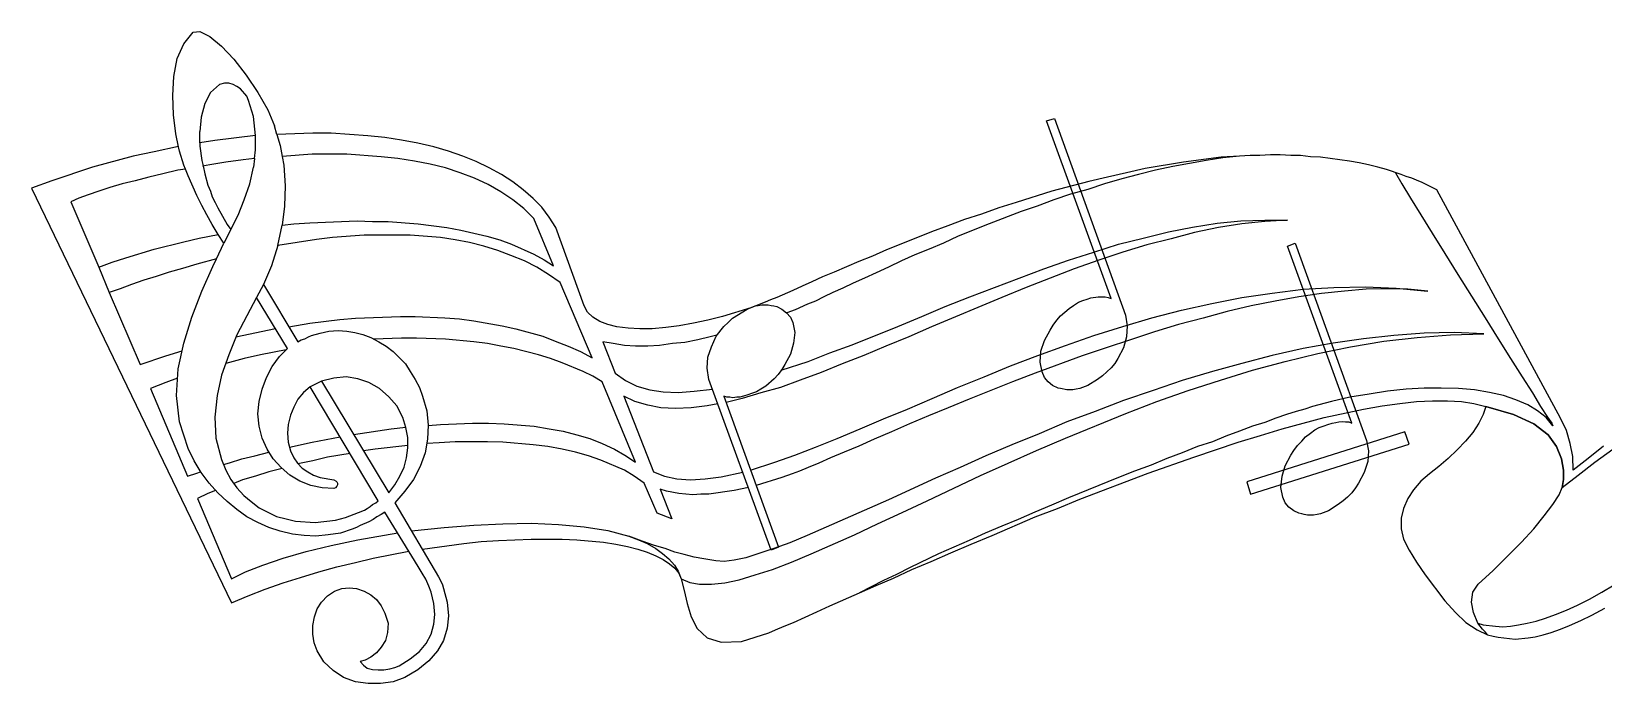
# Model space of a CAD drawing. Extents: x 0 to 30, y 0 to 7.3.
# Drawn here: x 0 to 17.63, y 0 to 7.31 of the extents above; entities that cross this region are included whole.
import ezdxf

# ---------------------------------------------------------------- set-up
doc = ezdxf.new("R2010")
doc.units = 0
doc.layers.add('CK_LEVEL_1', color=7, linetype='CONTINUOUS')

msp = doc.modelspace()

# ---------------------------------------------------------------- linework, layer by layer
at = {"layer": 'CK_LEVEL_1', "color": 2, "linetype": 'CONTINUOUS'}
for p, q in [((1.709077, 7.175359), (1.812867, 7.306827)), ((1.812867, 7.306827), (1.88898, 7.313746)), ((1.88898, 7.313746), (1.99969, 7.258391)), ((1.99969, 7.258391), (2.131157, 7.147682)), ((1.632965, 7.009295), (1.709077, 7.175359)), ((2.131157, 7.147682), (2.269544, 7.002376)), ((1.598368, 6.808634), (1.632965, 7.009295)), ((2.269544, 7.002376), (2.407931, 6.822473)), ((1.584529, 6.594134), (1.598368, 6.808634)), ((2.110399, 6.718683), (2.006609, 6.628731)), ((2.165754, 6.732521), (2.110399, 6.718683)), ((2.214189, 6.732521), (2.165754, 6.732521)), ((2.262625, 6.718683), (2.214189, 6.732521)), ((2.304141, 6.697925), (2.262625, 6.718683)), ((2.407931, 6.822473), (2.539399, 6.628731)), ((1.591448, 6.379635), (1.584529, 6.594134)), ((2.006609, 6.628731), (1.944335, 6.504183)), ((2.345657, 6.670247), (2.304141, 6.697925)), ((2.41485, 6.587215), (2.345657, 6.670247)), ((2.435608, 6.53878), (2.41485, 6.587215)), ((2.490963, 6.358877), (2.435608, 6.53878)), ((2.539399, 6.628731), (2.650108, 6.434989)), ((1.619126, 6.165135), (1.591448, 6.379635)), ((1.902819, 6.351957), (1.88898, 6.192812)), ((1.944335, 6.504183), (1.902819, 6.351957)), ((2.511721, 6.144809), (2.490963, 6.358877)), ((2.650108, 6.434989), (2.726221, 6.255087)), ((1.88898, 6.063075), (1.88898, 6.192812)), ((2.753221, 6.159087), (2.726221, 6.255087)), ((3.15522, 6.172054), (2.753221, 6.159087)), ((3.3628, 6.172054), (3.15522, 6.172054)), ((3.771042, 6.144377), (3.3628, 6.172054)), ((12.10885, 4.31767), (11.382318, 6.310441)), ((11.382319, 6.310441), (11.472272, 6.338119)), ((11.472271, 6.338119), (12.267995, 4.130848)), ((1.649726, 6.022336), (1.376949, 5.964474)), ((1.650003, 6.02104), (1.619126, 6.165135)), ((1.660642, 5.971393), (1.650003, 6.02104)), ((2.055044, 6.089022), (1.88898, 6.063075)), ((1.88898, 6.063075), (1.88898, 6.026748)), ((1.88898, 6.026748), (1.909738, 5.867603)), ((2.511721, 6.145229), (2.055044, 6.089022)), ((2.511721, 5.985232), (2.511721, 6.144809)), ((2.753221, 6.159087), (2.788495, 6.033668)), ((2.788495, 6.033668), (2.811121, 5.912996)), ((3.964783, 6.123619), (3.771042, 6.144377)), ((4.151606, 6.095942), (3.964783, 6.123619)), ((4.331508, 6.061345), (4.151606, 6.095942)), ((4.511411, 6.019829), (4.331508, 6.061345)), ((4.677476, 5.971393), (4.511411, 6.019829)), ((1.141691, 5.916039), (0.685015, 5.791491)), ((1.376949, 5.964474), (1.141691, 5.916039)), ((1.709077, 5.812249), (1.660642, 5.971393)), ((1.909738, 5.867603), (1.924052, 5.804622)), ((1.99969, 5.819168), (1.918102, 5.803478)), ((2.179593, 5.846845), (1.99969, 5.819168)), ((2.373334, 5.874523), (2.179593, 5.846845)), ((2.501384, 5.888751), (2.373334, 5.874523)), ((2.501384, 5.888751), (2.490963, 5.791491)), ((2.501384, 5.888751), (2.511721, 5.985232)), ((3.148301, 5.936797), (2.811121, 5.912996)), ((2.811121, 5.912996), (2.830011, 5.812249)), ((3.535784, 5.936797), (3.148301, 5.936797)), ((3.923267, 5.909119), (3.535784, 5.936797)), ((4.110089, 5.888361), (3.923267, 5.909119)), ((4.296912, 5.860684), (4.110089, 5.888361)), ((4.469895, 5.826087), (4.296912, 5.860684)), ((4.642879, 5.784571), (4.469895, 5.826087)), ((4.836621, 5.916039), (4.677476, 5.971393)), ((4.988846, 5.853765), (4.836621, 5.916039)), ((5.134152, 5.784571), (4.988846, 5.853765)), ((12.918413, 5.846845), (12.489414, 5.777652)), ((13.174429, 5.867603), (12.800785, 5.79841)), ((13.340493, 5.9022), (12.918413, 5.846845)), ((13.361251, 5.895281), (13.174429, 5.867603)), ((13.548074, 5.916039), (13.340493, 5.9022)), ((13.548074, 5.916039), (13.361251, 5.895281)), ((13.665703, 5.922958), (13.548074, 5.916039)), ((13.776412, 5.922958), (13.665703, 5.922958)), ((13.894041, 5.929877), (13.776412, 5.922958)), ((14.00475, 5.929877), (13.894041, 5.929877)), ((14.122379, 5.922958), (14.00475, 5.929877)), ((14.233089, 5.922958), (14.122379, 5.922958)), ((14.343798, 5.909119), (14.233088, 5.922958)), ((14.454508, 5.9022), (14.343798, 5.909119)), ((14.565217, 5.888361), (14.454508, 5.9022)), ((14.779717, 5.860684), (14.565217, 5.888361)), ((14.890426, 5.839926), (14.779716, 5.860684)), ((14.994216, 5.819168), (14.890426, 5.839926)), ((15.098007, 5.791491), (14.994216, 5.819168)), ((0.685015, 5.791491), (0.228338, 5.639265)), ((1.314675, 5.680781), (1.162449, 5.639265)), ((1.47382, 5.715378), (1.314675, 5.680781)), ((1.639884, 5.756894), (1.47382, 5.715378)), ((1.72639, 5.770203), (1.639884, 5.756894)), ((1.72639, 5.770203), (1.709077, 5.812249)), ((1.757513, 5.69462), (1.72639, 5.770203)), ((1.854384, 5.473201), (1.757513, 5.69462)), ((1.924052, 5.804622), (1.944335, 5.715378)), ((1.944335, 5.715378), (1.978932, 5.59083)), ((2.449447, 5.604668), (2.490963, 5.791491)), ((2.830011, 5.812249), (2.84385, 5.58391)), ((4.808943, 5.729216), (4.642879, 5.784571)), ((4.968088, 5.666942), (4.808943, 5.729216)), ((5.120314, 5.597749), (4.968088, 5.666942)), ((5.272539, 5.708458), (5.134152, 5.784571)), ((5.397087, 5.625426), (5.272539, 5.708458)), ((12.067334, 5.680781), (11.859755, 5.632346)), ((12.226479, 5.660023), (12.032738, 5.604668)), ((12.281834, 5.729216), (12.067333, 5.680781)), ((12.413301, 5.708458), (12.22648, 5.660023)), ((12.489414, 5.777652), (12.281835, 5.729216)), ((12.607043, 5.756894), (12.413301, 5.708458)), ((12.800785, 5.79841), (12.607043, 5.756894)), ((15.194877, 5.763813), (15.098006, 5.791491)), ((15.360942, 5.708458), (15.194877, 5.763813)), ((15.298668, 5.729216), (15.367861, 5.604668)), ((15.416296, 5.6877), (15.360942, 5.708458)), ((15.478571, 5.666942), (15.416296, 5.6877)), ((15.533925, 5.646184), (15.478571, 5.666942)), ((15.596199, 5.618507), (15.533925, 5.646184)), ((0.228338, 5.639265), (0, 5.556233)), ((0, 5.556233), (2.241867, 0.906434)), ((0.636579, 5.48012), (0.532789, 5.445523)), ((0.754208, 5.521636), (0.636579, 5.48012)), ((0.878756, 5.563152), (0.754208, 5.521636)), ((1.017143, 5.604668), (0.878756, 5.563152)), ((1.162449, 5.639265), (1.017143, 5.604668)), ((1.909738, 5.362491), (1.854384, 5.473201)), ((1.978932, 5.59083), (2.006609, 5.521636)), ((2.006609, 5.521636), (2.027367, 5.459362)), ((2.387173, 5.424765), (2.449447, 5.604668)), ((2.84385, 5.58391), (2.83693, 5.355572)), ((5.26562, 5.514717), (5.120314, 5.597749)), ((5.397087, 5.424765), (5.26562, 5.514717)), ((5.514716, 5.535475), (5.397087, 5.625426)), ((5.625426, 5.438604), (5.514716, 5.535475)), ((11.444593, 5.521636), (11.043271, 5.397088)), ((11.859754, 5.632346), (11.444592, 5.521636)), ((11.652174, 5.487039), (11.465351, 5.424765)), ((11.845915, 5.542394), (11.652174, 5.487039)), ((12.032738, 5.604668), (11.845915, 5.542394)), ((15.367861, 5.604668), (15.464732, 5.445523)), ((15.762264, 5.535475), (15.596199, 5.618507)), ((17.146132, 2.975318), (15.762263, 5.535475)), ((0.532789, 5.445523), (0.442838, 5.404007)), ((0.442838, 5.404007), (0.754208, 4.670557)), ((1.965093, 5.258701), (1.909738, 5.362491)), ((2.027367, 5.459362), (2.061964, 5.397088)), ((2.061964, 5.397088), (2.089641, 5.334814)), ((2.089641, 5.334814), (2.193431, 5.147992)), ((2.31798, 5.251782), (2.387173, 5.424765)), ((2.83693, 5.355572), (2.810755, 5.139621)), ((5.521635, 5.327895), (5.397087, 5.424765)), ((5.632345, 5.217185), (5.521635, 5.327895)), ((5.722296, 5.341733), (5.625426, 5.438604)), ((5.805329, 5.231024), (5.722296, 5.341733)), ((10.84953, 5.334814), (10.655788, 5.26562)), ((11.098626, 5.293298), (10.73882, 5.154911)), ((11.043271, 5.397088), (10.84953, 5.334814)), ((11.278529, 5.355572), (11.098626, 5.293298)), ((11.465351, 5.424765), (11.278529, 5.355572)), ((15.464732, 5.445523), (15.582361, 5.258701)), ((2.027367, 5.147992), (1.965093, 5.258701)), ((2.094186, 5.036626), (2.027367, 5.147992)), ((2.193431, 5.147992), (2.234947, 5.092637)), ((2.234947, 5.092637), (2.31798, 5.251782)), ((2.762912, 4.912515), (2.810755, 5.139621)), ((2.810755, 5.139621), (2.94072, 5.154911)), ((2.94072, 5.154911), (3.120623, 5.16875)), ((3.120623, 5.16875), (3.653413, 5.189508)), ((3.653413, 5.189508), (3.826396, 5.182588)), ((3.826396, 5.182588), (3.99938, 5.182588)), ((3.99938, 5.182588), (4.338428, 5.154911)), ((4.338428, 5.154911), (4.656718, 5.113395)), ((4.656718, 5.113395), (4.815862, 5.085718)), ((5.853764, 4.684396), (5.632345, 5.217185)), ((5.881441, 5.113395), (5.805329, 5.231024)), ((6.199731, 4.234638), (5.881441, 5.113395)), ((10.275224, 5.134153), (10.095321, 5.06496)), ((10.462047, 5.203346), (10.275224, 5.134153)), ((10.73882, 5.154911), (10.392853, 5.016524)), ((10.655788, 5.26562), (10.462048, 5.203346)), ((12.752349, 5.06496), (13.022203, 5.120314)), ((13.022204, 5.120314), (13.298978, 5.16183)), ((13.312816, 5.113395), (13.042962, 5.05804)), ((13.298977, 5.16183), (13.561912, 5.189508)), ((13.575751, 5.154911), (13.312817, 5.113395)), ((13.561912, 5.189508), (13.831766, 5.196427)), ((13.831767, 5.182588), (13.575751, 5.154911)), ((13.831767, 5.196427), (14.087783, 5.196427)), ((14.087783, 5.196427), (13.831767, 5.182588)), ((15.582361, 5.258701), (15.706909, 5.051121)), ((1.376949, 4.871218), (1.709077, 4.95425)), ((1.709077, 4.95425), (1.882061, 4.995766)), ((1.882061, 4.995766), (2.093347, 5.038024)), ((2.07461, 4.762605), (2.158835, 4.940411)), ((2.158835, 4.940411), (2.094643, 5.036699)), ((2.234947, 5.092637), (2.158835, 4.940411)), ((3.196736, 4.981927), (2.762912, 4.912515)), ((3.376639, 5.002685), (3.196736, 4.981927)), ((3.729526, 5.030363), (3.376639, 5.002685)), ((4.248476, 5.030363), (3.729526, 5.030363)), ((4.587524, 5.002685), (4.248476, 5.030363)), ((4.753588, 4.975008), (4.587524, 5.002685)), ((4.912733, 4.947331), (4.753588, 4.975008)), ((4.815862, 5.085718), (5.106475, 5.016524)), ((5.071878, 4.905815), (4.912733, 4.947331)), ((5.106475, 5.016524), (5.251781, 4.975008)), ((5.251781, 4.975008), (5.383249, 4.926573)), ((10.095321, 5.06496), (9.749353, 4.926573)), ((10.226789, 4.940411), (10.067644, 4.871218)), ((10.392853, 5.016524), (10.226789, 4.940411)), ((12.191882, 4.926573), (12.468657, 4.995766)), ((12.468656, 4.995766), (12.752349, 5.06496)), ((12.780027, 4.988847), (12.510173, 4.919653)), ((13.042962, 5.05804), (12.780027, 4.988847)), ((14.087783, 4.905815), (14.170815, 4.940411)), ((14.170815, 4.940411), (14.973458, 2.726221)), ((15.706909, 5.051121), (15.852215, 4.822782)), ((0.906434, 4.725912), (1.058659, 4.774347)), ((1.058659, 4.774347), (1.376949, 4.871218)), ((2.07461, 4.762604), (1.854384, 4.705154)), ((2.034286, 4.677476), (2.07461, 4.762605)), ((2.762912, 4.912515), (2.691624, 4.684396)), ((5.231023, 4.857379), (5.071878, 4.905815)), ((5.376329, 4.802024), (5.231023, 4.857379)), ((5.528555, 4.73975), (5.376329, 4.802024)), ((5.383249, 4.926573), (5.632345, 4.815863)), ((5.632345, 4.815863), (5.749974, 4.753589)), ((9.431064, 4.795105), (9.278839, 4.732831)), ((9.590209, 4.864299), (9.431064, 4.795105)), ((9.749354, 4.926573), (9.590209, 4.864299)), ((9.908499, 4.808944), (9.756274, 4.73975)), ((10.067644, 4.871218), (9.908499, 4.808944)), ((11.631416, 4.74667), (11.91511, 4.836621)), ((11.915109, 4.836621), (12.191882, 4.926573)), ((12.240318, 4.836621), (11.970464, 4.74667)), ((12.510172, 4.919653), (12.240318, 4.836621)), ((14.807394, 2.919963), (14.087783, 4.905815)), ((15.852215, 4.822782), (15.99752, 4.587525)), ((0.754208, 4.670557), (0.906434, 4.725912)), ((0.754208, 4.670557), (0.871837, 4.386864)), ((1.543013, 4.615202), (1.397707, 4.566767)), ((1.695239, 4.656718), (1.543013, 4.615202)), ((1.854384, 4.705154), (1.695239, 4.656718)), ((1.909738, 4.400703), (2.034286, 4.677476)), ((2.691624, 4.684396), (2.601673, 4.476815)), ((5.666942, 4.670557), (5.528555, 4.73975)), ((5.798409, 4.587525), (5.666942, 4.670557)), ((5.749974, 4.753589), (5.853764, 4.684396)), ((5.929877, 4.497573), (5.798409, 4.587525)), ((9.002065, 4.615202), (8.870598, 4.559847)), ((9.278839, 4.732831), (9.002065, 4.615202)), ((9.472581, 4.608283), (9.341113, 4.546009)), ((9.610967, 4.670557), (9.472581, 4.608283)), ((9.756274, 4.73975), (9.610968, 4.670557)), ((10.524321, 4.338428), (11.354642, 4.649799)), ((11.69369, 4.649799), (11.153981, 4.442219)), ((11.354642, 4.649799), (11.631416, 4.74667)), ((11.970463, 4.74667), (11.693689, 4.649799)), ((15.997521, 4.587525), (16.301971, 4.103171)), ((0.996385, 4.42838), (0.871837, 4.386864)), ((1.120933, 4.476815), (0.996385, 4.42838)), ((1.25932, 4.525251), (1.120933, 4.476815)), ((1.397707, 4.566767), (1.25932, 4.525251)), ((2.601673, 4.476815), (2.52556, 4.331509)), ((2.601673, 4.476815), (2.989156, 3.833316)), ((6.289683, 3.653413), (5.929877, 4.497573)), ((8.538469, 4.407622), (8.358566, 4.331509)), ((8.642259, 4.456057), (8.538468, 4.407622)), ((8.752969, 4.504493), (8.642259, 4.456057)), ((8.870598, 4.559847), (8.752969, 4.504493)), ((9.098936, 4.435299), (8.988226, 4.386864)), ((9.216565, 4.490654), (9.098936, 4.435299)), ((9.341113, 4.546009), (9.216565, 4.490654)), ((11.153981, 4.442219), (10.884128, 4.331509)), ((13.914799, 4.379945), (14.260766, 4.421461)), ((14.260766, 4.421461), (14.606733, 4.442219)), ((14.606733, 4.442219), (14.95962, 4.449138)), ((14.966539, 4.421461), (14.724362, 4.400703)), ((14.95962, 4.449138), (15.305588, 4.435299)), ((15.208716, 4.42838), (14.966539, 4.421461)), ((15.437054, 4.421461), (15.208715, 4.42838)), ((15.305587, 4.435299), (15.658473, 4.400703)), ((15.658473, 4.400703), (15.437054, 4.421461)), ((0.871837, 4.386864), (1.217804, 3.577301)), ((1.799029, 4.11009), (1.909738, 4.400703)), ((2.52556, 4.331509), (2.41485, 4.123929)), ((2.871527, 3.757204), (2.52556, 4.331509)), ((6.234328, 4.165445), (6.199731, 4.234638)), ((8.026438, 4.200042), (8.116388, 4.234638)), ((8.227099, 4.276154), (8.067954, 4.21388)), ((8.116389, 4.234638), (8.150987, 4.241558)), ((8.150986, 4.241558), (8.192502, 4.248477)), ((8.192502, 4.248477), (8.261695, 4.248477)), ((8.289373, 4.303832), (8.227099, 4.276154)), ((8.261695, 4.248477), (8.296292, 4.241558)), ((8.358566, 4.331509), (8.289373, 4.303832)), ((8.296292, 4.241558), (8.32397, 4.234638)), ((8.32397, 4.234638), (8.358566, 4.227719)), ((8.704533, 4.255396), (8.566147, 4.193122)), ((8.794485, 4.289993), (8.704533, 4.255396)), ((8.884436, 4.338428), (8.794485, 4.289993)), ((8.988226, 4.386864), (8.884436, 4.338428)), ((10.884127, 4.331509), (10.095321, 3.999381)), ((10.247547, 4.227719), (10.524322, 4.338428)), ((11.638335, 4.206961), (11.68677, 4.241558)), ((11.68677, 4.241558), (11.742126, 4.276154)), ((11.742125, 4.276154), (11.790561, 4.296912)), ((11.790561, 4.296912), (11.838996, 4.310751)), ((11.838996, 4.310751), (11.880512, 4.32459)), ((11.880512, 4.32459), (11.963544, 4.338428)), ((11.963544, 4.338428), (12.039657, 4.338428)), ((12.039657, 4.338428), (12.074254, 4.331509)), ((12.074254, 4.331509), (12.10885, 4.31767)), ((12.897655, 4.186203), (13.236703, 4.262316)), ((13.236703, 4.262316), (13.575751, 4.331509)), ((13.679541, 4.234638), (13.409687, 4.172364)), ((13.575751, 4.331509), (13.9148, 4.379945)), ((13.949396, 4.289993), (13.679542, 4.234638)), ((14.212331, 4.338428), (13.949396, 4.289993)), ((14.468346, 4.373025), (14.212331, 4.338428)), ((14.724362, 4.400703), (14.468347, 4.373025)), ((1.709077, 3.819478), (1.799029, 4.11009)), ((2.41485, 4.123929), (2.304141, 3.909429)), ((3.120623, 4.040897), (3.459671, 4.082413)), ((3.459671, 4.082413), (3.632655, 4.096251)), ((3.632655, 4.096251), (4.137767, 4.117009)), ((4.137767, 4.117009), (4.303831, 4.117009)), ((4.303831, 4.117009), (4.63596, 4.103171)), ((4.63596, 4.103171), (4.802024, 4.089332)), ((4.802024, 4.089332), (4.961169, 4.068574)), ((4.961169, 4.068574), (5.279458, 4.013219)), ((6.296602, 4.11009), (6.234328, 4.165445)), ((6.372715, 4.061655), (6.296602, 4.11009)), ((6.462666, 4.027058), (6.372715, 4.061655)), ((7.5836, 4.075493), (7.424455, 4.040897)), ((7.749664, 4.117009), (7.5836, 4.075493)), ((8.067954, 4.21388), (7.749664, 4.117009)), ((7.811938, 4.047816), (7.860374, 4.096251)), ((7.860374, 4.096251), (8.026438, 4.200042)), ((8.358566, 4.227719), (8.413921, 4.200042)), ((8.413921, 4.200042), (8.469276, 4.158526)), ((8.469276, 4.158526), (8.510793, 4.11009)), ((8.566147, 4.193122), (8.471253, 4.156219)), ((8.510792, 4.11009), (8.538468, 4.047816)), ((9.714758, 4.0063), (9.984612, 4.117009)), ((9.984612, 4.117009), (10.247547, 4.227719)), ((11.458432, 4.020139), (11.499949, 4.075493)), ((11.499948, 4.075493), (11.541464, 4.123929)), ((11.541464, 4.123929), (11.638335, 4.206961)), ((12.240318, 4.0063), (12.565527, 4.103171)), ((12.267995, 4.130848), (12.288753, 4.013219)), ((12.565527, 4.103171), (12.897655, 4.186203)), ((13.139832, 4.096251), (12.863058, 4.027058)), ((13.409687, 4.172364), (13.139832, 4.096251)), ((16.301971, 4.103171), (16.447279, 3.867913)), ((2.304141, 3.909429), (2.214189, 3.68801)), ((2.293804, 3.8894), (2.73635, 3.981598)), ((2.887552, 4.002052), (3.120623, 4.040897)), ((3.065269, 3.867913), (3.106785, 3.888671)), ((3.106785, 3.888671), (3.141381, 3.90251)), ((3.141381, 3.90251), (3.238252, 3.930187)), ((3.238252, 3.930187), (3.335123, 3.950945)), ((3.335123, 3.950945), (3.438913, 3.957865)), ((3.438913, 3.957865), (3.535784, 3.950945)), ((3.535784, 3.950945), (3.625735, 3.937107)), ((3.625735, 3.937107), (3.715687, 3.916349)), ((3.715687, 3.916349), (3.805638, 3.881752)), ((3.805638, 3.881752), (3.89559, 3.833316)), ((5.279458, 4.013219), (5.431684, 3.978623)), ((5.431684, 3.978623), (5.736135, 3.89559)), ((5.736135, 3.89559), (5.874522, 3.840236)), ((6.566456, 3.999381), (6.462666, 4.027058)), ((6.691005, 3.985542), (6.566456, 3.999381)), ((6.822472, 3.978623), (6.691005, 3.985542)), ((6.960859, 3.978623), (6.822472, 3.978623)), ((7.113084, 3.992461), (6.960859, 3.978623)), ((7.26531, 4.013219), (7.113084, 3.992461)), ((7.424455, 4.040897), (7.26531, 4.013219)), ((7.611277, 3.888671), (7.47289, 3.854074)), ((7.685535, 3.906352), (7.611277, 3.888671)), ((7.625116, 3.777962), (7.680471, 3.89559)), ((7.680471, 3.89559), (7.763503, 4.0063)), ((7.763503, 4.0063), (7.811938, 4.047816)), ((8.538469, 4.047816), (8.559227, 3.937107)), ((8.559227, 3.937107), (8.545389, 3.819478)), ((9.202726, 3.79872), (9.714758, 4.0063)), ((9.839306, 3.888671), (9.58329, 3.784881)), ((10.095321, 3.999381), (9.839306, 3.888671)), ((11.361561, 3.847155), (11.423835, 3.964784)), ((11.423835, 3.964784), (11.458432, 4.020139)), ((11.596819, 3.7918), (11.915109, 3.90251)), ((12.593204, 3.944026), (11.783641, 3.674171)), ((11.915109, 3.90251), (12.240317, 4.0063)), ((12.281834, 3.888671), (12.247236, 3.764123)), ((12.288753, 4.013219), (12.281834, 3.888671)), ((12.863059, 4.027058), (12.593204, 3.944026)), ((15.27791, 3.90251), (14.938862, 3.867913)), ((15.1672, 3.840236), (15.540845, 3.881752)), ((15.616957, 3.930187), (15.277909, 3.90251)), ((15.540845, 3.881752), (15.914489, 3.909429)), ((15.956005, 3.937107), (15.616957, 3.930187)), ((15.914489, 3.909429), (16.288134, 3.923268)), ((16.288134, 3.923268), (15.956005, 3.937107)), ((1.508416, 3.674171), (1.690344, 3.732058)), ((1.646803, 3.528865), (1.709077, 3.819478)), ((2.858347, 3.744024), (2.567076, 3.68801)), ((2.781576, 3.667252), (2.871527, 3.757204)), ((2.989156, 3.833316), (3.023753, 3.854074)), ((3.023753, 3.854074), (3.065269, 3.867913)), ((4.151606, 3.874832), (3.841523, 3.862429)), ((3.89559, 3.833316), (3.978622, 3.784881)), ((3.978622, 3.784881), (4.054735, 3.722607)), ((4.054735, 3.722607), (4.193122, 3.58422)), ((4.31767, 3.874832), (4.151606, 3.874832)), ((4.642879, 3.860994), (4.31767, 3.874832)), ((4.961169, 3.833316), (4.642879, 3.860994)), ((5.113394, 3.812558), (4.961169, 3.833316)), ((5.26562, 3.784881), (5.113394, 3.812558)), ((5.410926, 3.757204), (5.26562, 3.784881)), ((5.6877, 3.68801), (5.410926, 3.757204)), ((5.874522, 3.840236), (6.019828, 3.784881)), ((6.019828, 3.784881), (6.158215, 3.722607)), ((6.158215, 3.722607), (6.289683, 3.653413)), ((6.52494, 3.812558), (6.407311, 3.833316)), ((6.407311, 3.833316), (6.545698, 3.48043)), ((6.649488, 3.7918), (6.52494, 3.812558)), ((6.774037, 3.784881), (6.649488, 3.7918)), ((6.912424, 3.784881), (6.774037, 3.784881)), ((7.043891, 3.7918), (6.912424, 3.784881)), ((7.189197, 3.812558), (7.043891, 3.7918)), ((7.327584, 3.826397), (7.189197, 3.812558)), ((7.47289, 3.854074), (7.327584, 3.826397)), ((7.5836, 3.660333), (7.625116, 3.777962)), ((8.545389, 3.819478), (8.510792, 3.69493)), ((8.711453, 3.611897), (8.95363, 3.708768)), ((8.95363, 3.708768), (9.202726, 3.79872)), ((9.58329, 3.784881), (9.334194, 3.681091)), ((11.285448, 3.681091), (11.596819, 3.7918)), ((11.313126, 3.604978), (11.320045, 3.729526)), ((11.320045, 3.729526), (11.361562, 3.847155)), ((12.247237, 3.764123), (12.184963, 3.646494)), ((14.260766, 3.757204), (13.914799, 3.681091)), ((14.599814, 3.819478), (14.260766, 3.757204)), ((14.42683, 3.701849), (14.793556, 3.777962)), ((14.938862, 3.867913), (14.599813, 3.819478)), ((14.793556, 3.777962), (15.1672, 3.840236)), ((16.447279, 3.867913), (16.585665, 3.646494)), ((1.217804, 3.577301), (1.508416, 3.674171)), ((1.626045, 3.231334), (1.646803, 3.528865)), ((2.214189, 3.68801), (2.131157, 3.459672)), ((2.387173, 3.646494), (2.178681, 3.590362)), ((2.567076, 3.68801), (2.387173, 3.646494)), ((2.636269, 3.431994), (2.698543, 3.556543)), ((2.698543, 3.556543), (2.781576, 3.667252)), ((4.193122, 3.58422), (4.248476, 3.501188)), ((5.819167, 3.646494), (5.6877, 3.68801)), ((5.950635, 3.598059), (5.819167, 3.646494)), ((6.185892, 3.501188), (5.950635, 3.598059)), ((7.57668, 3.535785), (7.5836, 3.660333)), ((7.597438, 3.411236), (7.57668, 3.535785)), ((8.407675, 3.513617), (8.711453, 3.611897)), ((8.448518, 3.577301), (8.41392, 3.521946)), ((8.510792, 3.69493), (8.448518, 3.577301)), ((9.092017, 3.58422), (8.856759, 3.487349)), ((9.334194, 3.681091), (9.092017, 3.58422)), ((10.683466, 3.438914), (10.980997, 3.563462)), ((10.980997, 3.563462), (11.285448, 3.681091)), ((11.783641, 3.674171), (11.257771, 3.48043)), ((11.333884, 3.494269), (11.313127, 3.604978)), ((12.10885, 3.542704), (12.060414, 3.494269)), ((12.150366, 3.591139), (12.10885, 3.542704)), ((12.184963, 3.646494), (12.150366, 3.591139)), ((13.575751, 3.591139), (13.243624, 3.501188)), ((13.914799, 3.681091), (13.57575, 3.591139)), ((13.69338, 3.515027), (14.060105, 3.611897)), ((14.060105, 3.611897), (14.42683, 3.701849)), ((16.585665, 3.646494), (16.717133, 3.438914)), ((1.508416, 3.37664), (1.335433, 3.307446)), ((1.639474, 3.423821), (1.508416, 3.37664)), ((2.131157, 3.459672), (2.082722, 3.231334)), ((2.587834, 3.300527), (2.636269, 3.431994)), ((3.252091, 3.390478), (3.127543, 3.328204)), ((3.390478, 3.425075), (3.252091, 3.390478)), ((3.252091, 3.390478), (4.006299, 2.138077)), ((3.528865, 3.438914), (3.390478, 3.425075)), ((3.660332, 3.418156), (3.528865, 3.438914)), ((3.78488, 3.37664), (3.660332, 3.418156)), ((3.902509, 3.307446), (3.78488, 3.37664)), ((4.248476, 3.501188), (4.303831, 3.411236)), ((4.303831, 3.411236), (4.352266, 3.321285)), ((6.296602, 3.445833), (6.185892, 3.501188)), ((6.400392, 3.383559), (6.296602, 3.445833)), ((6.774037, 2.484044), (6.400392, 3.383559)), ((6.545698, 3.48043), (6.663327, 3.397398)), ((6.663327, 3.397398), (6.787875, 3.335124)), ((8.296292, 1.494578), (7.597438, 3.411236)), ((8.330889, 3.418156), (8.234017, 3.335124)), ((8.372405, 3.466591), (8.330889, 3.418156)), ((8.413921, 3.521946), (8.372405, 3.466591)), ((8.621501, 3.404317), (8.400082, 3.321285)), ((8.856759, 3.487349), (8.621501, 3.404317)), ((10.385934, 3.321285), (10.683466, 3.438914)), ((11.001755, 3.383559), (10.517401, 3.189817)), ((11.257771, 3.48043), (11.001755, 3.383559)), ((11.361561, 3.431994), (11.333884, 3.494269)), ((11.403077, 3.383559), (11.361561, 3.431994)), ((11.451513, 3.342043), (11.403077, 3.383559)), ((11.956625, 3.411236), (11.845915, 3.342043)), ((12.01198, 3.452753), (11.956625, 3.411236)), ((12.060415, 3.494269), (12.01198, 3.452753)), ((12.904575, 3.397398), (12.579367, 3.286688)), ((13.243623, 3.501188), (12.904574, 3.397398)), ((12.973768, 3.286688), (13.333574, 3.404317)), ((13.333574, 3.404317), (13.69338, 3.515027)), ((16.717133, 3.438914), (16.834761, 3.259011)), ((1.335433, 3.307446), (1.750593, 2.3249)), ((1.660642, 2.933802), (1.626045, 3.231334)), ((2.082722, 3.231334), (2.055044, 2.989157)), ((2.553237, 3.16214), (2.587834, 3.300527)), ((2.989156, 3.189817), (2.94072, 3.099866)), ((3.05143, 3.26593), (2.989156, 3.189817)), ((3.127543, 3.328204), (3.05143, 3.26593)), ((3.88867, 2.048126), (3.127543, 3.328204)), ((4.006299, 3.217495), (3.902509, 3.307446)), ((4.096251, 3.113705), (4.006299, 3.217495)), ((4.352266, 3.321285), (4.386863, 3.224414)), ((4.386863, 3.224414), (4.435299, 3.05835)), ((6.767117, 3.16214), (6.642569, 3.224414)), ((6.642569, 3.224414), (6.974698, 2.373335)), ((6.787875, 3.335124), (6.933182, 3.293608)), ((6.933182, 3.293608), (7.085407, 3.27285)), ((7.085407, 3.27285), (7.251471, 3.26593)), ((7.251471, 3.26593), (7.431374, 3.279769)), ((7.431374, 3.279769), (7.637042, 3.302621)), ((7.798099, 3.210575), (7.763503, 3.224414)), ((7.763503, 3.224414), (8.379324, 1.529175)), ((7.971083, 3.196737), (7.789481, 3.152902)), ((7.832696, 3.210575), (7.798099, 3.210575)), ((7.867293, 3.203656), (7.832696, 3.210575)), ((7.908809, 3.210575), (7.867293, 3.203656)), ((7.943406, 3.210575), (7.908809, 3.210575)), ((7.984922, 3.224414), (7.943406, 3.210575)), ((8.178663, 3.259011), (7.971083, 3.196737)), ((8.033357, 3.238253), (7.984921, 3.224414)), ((8.074873, 3.252092), (8.033357, 3.238253)), ((8.130228, 3.27285), (8.074873, 3.252092)), ((8.178663, 3.300527), (8.130228, 3.27285)), ((8.400082, 3.321285), (8.178662, 3.259011)), ((8.234018, 3.335124), (8.178663, 3.300527)), ((9.825467, 3.079108), (10.102242, 3.196737)), ((10.102241, 3.196737), (10.385934, 3.321285)), ((10.517401, 3.189817), (10.282144, 3.092947)), ((11.513787, 3.314366), (11.451513, 3.342043)), ((11.541464, 3.307446), (11.513787, 3.314366)), ((11.610658, 3.293608), (11.541464, 3.307446)), ((11.679851, 3.293608), (11.610658, 3.293608)), ((11.714448, 3.300527), (11.679851, 3.293608)), ((11.755964, 3.307446), (11.714448, 3.300527)), ((11.845915, 3.342043), (11.755964, 3.307446)), ((12.247237, 3.175979), (11.928947, 3.051431)), ((12.579366, 3.286688), (12.247236, 3.175979)), ((12.620882, 3.16214), (12.973768, 3.286688)), ((14.786636, 3.210575), (14.579057, 3.16214)), ((15.001136, 3.245172), (14.786635, 3.210575)), ((15.208716, 3.279769), (15.001137, 3.245172)), ((15.416296, 3.300527), (15.208716, 3.279769)), ((15.616957, 3.314366), (15.416296, 3.300527)), ((15.810699, 3.314366), (15.616958, 3.314366)), ((16.00444, 3.307446), (15.810699, 3.314366)), ((16.184343, 3.293608), (16.00444, 3.307446)), ((16.350409, 3.26593), (16.184345, 3.293608)), ((16.509554, 3.231334), (16.350409, 3.26593)), ((16.64794, 3.182898), (16.509552, 3.231334)), ((16.779408, 3.127543), (16.64794, 3.182898)), ((16.834763, 3.259011), (16.924713, 3.106785)), ((2.539399, 3.023753), (2.553237, 3.16214)), ((2.553237, 2.885366), (2.539399, 3.023753)), ((2.906124, 3.009915), (2.878446, 2.906124)), ((2.94072, 3.099866), (2.906124, 3.009915)), ((4.165444, 2.982237), (4.096251, 3.113705)), ((4.435299, 3.05835), (4.449137, 2.899205)), ((6.912424, 3.120624), (6.767117, 3.16214)), ((7.05773, 3.092947), (6.912424, 3.120624)), ((7.223794, 3.086027), (7.05773, 3.092947)), ((7.396778, 3.092947), (7.223794, 3.086027)), ((7.57668, 3.113705), (7.396778, 3.092947)), ((7.698024, 3.135373), (7.57668, 3.113705)), ((9.555613, 2.968398), (9.825466, 3.079108)), ((10.060725, 3.002995), (9.846225, 2.913044)), ((10.282144, 3.092947), (10.060724, 3.002995)), ((11.596819, 2.753899), (12.274915, 3.030673)), ((11.928947, 3.051431), (11.610659, 2.933802)), ((12.274915, 3.030673), (12.620882, 3.16214)), ((14.073944, 3.016834), (13.956315, 2.975318)), ((14.184653, 3.051431), (14.073944, 3.016834)), ((14.281524, 3.079108), (14.184652, 3.051431)), ((14.364556, 3.106785), (14.281525, 3.079108)), ((14.579056, 3.16214), (14.364555, 3.106785)), ((14.496024, 2.982237), (14.938862, 3.079108)), ((14.938862, 3.079108), (15.146441, 3.113705)), ((15.146442, 3.113705), (15.347103, 3.141382)), ((15.347103, 3.141382), (15.533925, 3.16214)), ((15.533925, 3.16214), (15.713828, 3.169059)), ((15.713828, 3.169059), (15.879892, 3.169059)), ((15.879892, 3.169059), (16.039038, 3.16214)), ((16.039038, 3.16214), (16.177425, 3.141382)), ((16.177423, 3.141382), (16.308891, 3.106785)), ((16.281214, 3.016834), (16.232779, 2.919963)), ((16.281214, 3.016834), (16.232779, 2.919963)), ((16.308891, 3.106785), (16.281214, 3.016834)), ((16.308891, 3.106785), (16.281214, 3.016834)), ((16.620262, 3.016834), (16.308891, 3.106785)), ((16.308891, 3.106785), (16.620262, 3.016834)), ((16.8486, 2.913044), (16.620262, 3.016834)), ((16.620262, 3.016834), (16.8486, 2.913044)), ((16.890118, 3.05835), (16.779408, 3.127543)), ((16.986986, 2.982237), (16.890116, 3.05835)), ((16.924713, 3.106785), (17.000826, 2.989157)), ((1.757513, 2.63627), (1.660642, 2.933802)), ((2.055044, 2.989157), (2.068883, 2.753899)), ((2.587834, 2.753899), (2.553237, 2.885366)), ((2.878446, 2.906124), (2.871527, 2.809254)), ((3.612034, 2.792775), (4.033977, 2.857689)), ((4.033977, 2.857689), (4.198648, 2.875986)), ((4.200041, 2.871528), (4.165444, 2.982237)), ((4.220799, 2.760818), (4.200041, 2.871528)), ((4.449137, 2.899205), (4.442218, 2.74006)), ((4.449441, 2.895703), (4.587524, 2.906124)), ((4.587524, 2.906124), (4.94733, 2.919963)), ((4.94733, 2.919963), (5.127233, 2.919963)), ((5.127233, 2.919963), (5.300217, 2.913044)), ((5.300217, 2.913044), (5.639264, 2.885366)), ((5.639264, 2.885366), (5.805329, 2.857689)), ((5.805329, 2.857689), (5.964473, 2.830012)), ((5.964473, 2.830012), (6.116699, 2.788496)), ((9.036662, 2.746979), (9.292678, 2.857689)), ((9.292678, 2.857689), (9.555613, 2.968398)), ((9.645564, 2.823092), (9.451822, 2.74006)), ((9.846225, 2.913044), (9.645564, 2.823092)), ((11.610658, 2.933802), (11.299287, 2.802334)), ((13.548074, 2.830012), (13.395847, 2.774657)), ((13.69338, 2.885366), (13.548075, 2.830012)), ((15.402458, 2.823092), (13.631106, 2.262625)), ((13.831767, 2.926882), (13.69338, 2.885366)), ((13.783331, 2.781576), (14.025508, 2.857689)), ((13.956315, 2.975318), (13.831767, 2.926882)), ((14.025508, 2.857689), (14.496024, 2.982237)), ((14.343798, 2.809254), (14.392234, 2.84385)), ((14.392234, 2.84385), (14.440669, 2.871528)), ((14.440669, 2.871528), (14.496024, 2.892286)), ((14.496024, 2.892286), (14.53754, 2.906124)), ((14.53754, 2.906124), (14.585976, 2.919963)), ((14.585975, 2.919963), (14.627491, 2.926882)), ((14.627491, 2.926882), (14.662088, 2.933802)), ((14.662088, 2.933802), (14.703605, 2.940721)), ((14.703604, 2.940721), (14.738201, 2.933802)), ((14.738201, 2.933802), (14.772799, 2.933802)), ((14.772798, 2.933802), (14.807394, 2.919963)), ((15.450893, 2.684705), (15.402458, 2.823092)), ((16.232779, 2.919963), (16.163586, 2.816173)), ((16.232779, 2.919963), (16.163586, 2.816173)), ((16.8486, 2.913044), (17.007744, 2.788496)), ((17.007746, 2.788496), (16.848602, 2.913044)), ((17.063101, 2.892286), (16.986988, 2.982237)), ((17.000826, 2.989157), (17.049261, 2.919963)), ((17.049261, 2.919963), (17.063101, 2.892286)), ((17.215326, 2.836931), (17.146132, 2.975318)), ((17.256842, 2.691625), (17.215326, 2.836931)), ((2.068883, 2.753899), (2.131157, 2.511722)), ((2.643189, 2.629351), (2.587834, 2.753899)), ((2.871527, 2.809254), (2.878446, 2.705463)), ((2.878446, 2.705463), (2.906124, 2.608593)), ((2.893607, 2.652402), (3.148301, 2.705463)), ((3.148301, 2.705463), (3.460674, 2.767938)), ((4.220799, 2.671665), (3.854074, 2.629351)), ((4.220799, 2.643189), (4.220799, 2.760818)), ((4.442218, 2.74006), (4.414541, 2.587835)), ((4.573685, 2.698544), (4.433691, 2.69316)), ((4.753588, 2.712383), (4.573685, 2.698544)), ((5.113394, 2.712383), (4.753588, 2.712383)), ((5.286378, 2.705463), (5.113394, 2.712383)), ((5.625426, 2.677786), (5.286378, 2.705463)), ((5.79149, 2.657028), (5.625426, 2.677786)), ((5.950635, 2.629351), (5.79149, 2.657028)), ((6.116699, 2.788496), (6.262005, 2.746979)), ((6.262005, 2.746979), (6.400392, 2.691625)), ((6.400392, 2.691625), (6.538779, 2.629351)), ((8.559227, 2.560157), (8.794485, 2.650109)), ((8.794485, 2.650109), (9.036662, 2.746979)), ((9.278839, 2.663947), (9.112775, 2.594754)), ((9.451822, 2.74006), (9.278839, 2.663947)), ((10.994836, 2.677786), (10.704224, 2.553238)), ((11.299287, 2.802334), (10.994836, 2.677786)), ((11.27161, 2.615512), (11.596819, 2.753899)), ((13.077558, 2.657028), (12.904574, 2.587835)), ((13.036042, 2.539399), (13.534235, 2.705463)), ((13.243623, 2.712383), (13.077558, 2.657028)), ((13.395848, 2.774657), (13.243624, 2.712383)), ((13.534235, 2.705463), (13.783331, 2.781576)), ((13.672622, 2.124239), (15.450892, 2.684705)), ((14.156976, 2.615512), (14.198492, 2.670867)), ((14.198492, 2.670867), (14.246927, 2.719302)), ((14.246927, 2.719302), (14.288444, 2.767738)), ((14.288443, 2.767738), (14.343798, 2.809254)), ((14.973458, 2.726221), (14.994216, 2.608593)), ((16.080553, 2.719302), (15.990602, 2.622431)), ((16.080553, 2.719302), (15.990602, 2.622431)), ((16.163586, 2.816173), (16.080553, 2.719302)), ((16.163586, 2.816173), (16.080553, 2.719302)), ((17.104616, 2.657028), (17.007746, 2.788496)), ((17.007746, 2.788496), (17.104616, 2.657028)), ((17.159971, 2.518641), (17.104616, 2.657028)), ((17.104616, 2.657028), (17.159971, 2.518641)), ((17.284519, 2.546319), (17.256842, 2.691625)), ((17.630486, 2.663947), (17.457502, 2.525561)), ((1.826706, 2.497883), (1.757513, 2.63627)), ((1.902819, 2.366416), (1.826706, 2.497883)), ((2.131157, 2.511722), (2.179593, 2.394093)), ((2.154114, 2.455969), (2.221109, 2.477125)), ((2.221109, 2.477125), (2.359496, 2.518641)), ((2.359496, 2.518641), (2.504802, 2.553238)), ((2.504802, 2.553238), (2.663678, 2.596568)), ((2.712382, 2.518641), (2.643189, 2.629351)), ((2.802334, 2.42177), (2.712382, 2.518641)), ((2.906124, 2.608593), (2.94072, 2.53248)), ((2.94072, 2.53248), (2.982237, 2.470206)), ((2.982237, 2.470206), (3.037591, 2.414851)), ((3.15522, 2.497883), (2.988003, 2.464439)), ((3.321284, 2.539399), (3.15522, 2.497883)), ((3.572648, 2.579618), (3.321284, 2.539399)), ((3.854074, 2.629351), (3.722627, 2.609128)), ((4.179283, 2.42869), (4.20696, 2.53248)), ((4.20696, 2.53248), (4.220799, 2.643189)), ((4.414541, 2.587835), (4.359186, 2.435609)), ((6.10286, 2.594754), (5.950635, 2.629351)), ((6.248167, 2.553238), (6.10286, 2.594754)), ((6.386553, 2.504802), (6.248167, 2.553238)), ((6.649488, 2.394093), (6.386553, 2.504802)), ((6.538779, 2.629351), (6.656408, 2.560157)), ((6.656408, 2.560157), (6.774037, 2.484044)), ((8.065434, 2.393253), (8.337808, 2.484044)), ((8.337808, 2.484044), (8.559227, 2.560157)), ((8.829082, 2.470206), (8.711452, 2.42177)), ((8.960549, 2.53248), (8.829082, 2.470206)), ((9.112775, 2.594754), (8.960548, 2.53248)), ((10.704224, 2.553238), (10.41361, 2.42177)), ((10.64195, 2.331819), (10.95332, 2.470206)), ((10.95332, 2.470206), (11.271609, 2.615512)), ((12.524011, 2.359496), (13.036041, 2.539399)), ((12.731591, 2.525561), (12.558608, 2.449448)), ((12.904575, 2.587835), (12.731591, 2.525561)), ((14.060105, 2.442528), (14.122379, 2.560157)), ((14.122379, 2.560157), (14.156977, 2.615512)), ((14.987297, 2.490964), (14.945781, 2.366416)), ((14.994216, 2.608593), (14.987297, 2.490964)), ((15.886812, 2.525561), (15.783022, 2.435609)), ((15.886812, 2.525561), (15.783022, 2.435609)), ((15.990602, 2.622431), (15.886811, 2.525561)), ((15.990602, 2.622431), (15.886811, 2.525561)), ((17.180729, 2.394093), (17.159971, 2.518641)), ((17.159971, 2.518641), (17.180729, 2.394093)), ((17.291437, 2.394093), (17.284517, 2.546319)), ((17.457502, 2.525561), (17.291437, 2.394093)), ((17.346792, 2.338738), (17.533615, 2.484044)), ((17.533615, 2.484044), (17.734276, 2.629351)), ((1.750593, 2.3249), (1.854384, 2.359496)), ((1.854384, 2.359496), (1.897471, 2.375654)), ((1.99277, 2.248787), (1.902819, 2.366416)), ((2.179593, 2.394093), (2.234947, 2.290303)), ((2.511721, 2.3249), (2.366415, 2.283383)), ((2.663947, 2.373335), (2.511721, 2.3249)), ((2.813366, 2.412314), (2.663947, 2.373335)), ((2.899204, 2.338738), (2.802334, 2.42177)), ((3.009914, 2.269545), (2.899204, 2.338738)), ((3.037591, 2.414851), (3.099865, 2.373335)), ((3.099865, 2.373335), (3.162139, 2.338738)), ((3.162139, 2.338738), (3.238252, 2.311061)), ((3.238252, 2.311061), (3.390478, 2.283383)), ((4.075493, 2.228029), (4.130847, 2.3249)), ((4.130847, 2.3249), (4.179283, 2.42869)), ((4.359186, 2.435609), (4.283073, 2.290303)), ((6.760198, 2.3249), (6.649488, 2.394093)), ((6.870907, 2.248787), (6.760198, 2.3249)), ((6.974698, 2.373335), (7.099246, 2.3249)), ((7.099246, 2.3249), (7.237633, 2.297222)), ((7.237633, 2.297222), (7.389858, 2.283383)), ((7.389858, 2.283383), (7.555922, 2.297222)), ((7.555922, 2.297222), (7.735825, 2.31798)), ((7.735825, 2.31798), (7.976557, 2.371476)), ((8.413921, 2.311061), (8.127776, 2.22164)), ((8.53155, 2.352577), (8.413921, 2.311061)), ((8.614582, 2.380254), (8.53155, 2.352577)), ((8.711453, 2.42177), (8.614582, 2.380254)), ((10.136837, 2.304142), (9.610967, 2.061965)), ((10.046886, 2.048126), (10.641951, 2.331819)), ((10.413611, 2.42177), (10.136837, 2.304142)), ((12.191882, 2.311061), (11.631416, 2.082723)), ((11.755964, 2.068884), (12.524012, 2.359496)), ((12.371785, 2.380254), (12.191882, 2.311061)), ((12.558608, 2.449448), (12.371785, 2.380254)), ((14.01167, 2.200351), (14.025508, 2.3249)), ((14.025508, 2.3249), (14.060105, 2.442528)), ((14.945781, 2.366416), (14.883507, 2.248787)), ((15.679231, 2.352577), (15.58236, 2.269545)), ((15.679231, 2.352577), (15.58236, 2.269545)), ((15.783022, 2.435609), (15.679231, 2.352577)), ((15.783022, 2.435609), (15.679231, 2.352577)), ((17.166889, 2.200351), (17.346792, 2.338738)), ((17.180729, 2.290303), (17.180729, 2.394093)), ((17.180729, 2.394093), (17.180729, 2.290303)), ((1.978932, 2.131158), (1.861303, 2.075803)), ((2.064769, 2.166502), (1.978932, 2.131158)), ((2.089641, 2.138077), (1.99277, 2.248787)), ((2.193431, 2.041206), (2.089641, 2.138077)), ((2.234947, 2.290303), (2.304141, 2.193432)), ((2.366415, 2.283383), (2.268006, 2.24402)), ((2.304141, 2.193432), (2.380254, 2.1104)), ((3.134462, 2.221109), (3.009914, 2.269545)), ((3.25901, 2.193432), (3.134462, 2.221109)), ((3.390478, 2.186513), (3.25901, 2.193432)), ((3.390478, 2.283383), (3.418155, 2.269545)), ((3.411236, 2.193432), (3.390478, 2.186513)), ((3.425074, 2.21419), (3.411236, 2.193432)), ((3.418155, 2.269545), (3.425074, 2.262625)), ((3.425074, 2.262625), (3.431994, 2.248787)), ((3.431994, 2.228029), (3.425074, 2.21419)), ((3.431994, 2.248787), (3.431994, 2.228029)), ((4.006299, 2.138077), (4.075493, 2.228029)), ((4.186202, 2.158835), (4.075493, 2.027368)), ((4.283073, 2.290303), (4.186202, 2.158835)), ((7.016214, 1.909739), (6.870907, 2.248787)), ((7.120004, 2.158835), (7.05081, 2.179593)), ((7.05081, 2.179593), (7.182278, 1.847465)), ((7.258391, 2.131158), (7.120004, 2.158835)), ((7.417536, 2.117319), (7.258391, 2.131158)), ((7.507487, 2.124239), (7.417536, 2.117319)), ((7.597438, 2.124239), (7.507487, 2.124239)), ((7.881132, 2.165755), (7.597438, 2.124239)), ((8.039983, 2.197525), (7.881132, 2.165755)), ((13.631106, 2.262625), (13.672623, 2.124239)), ((14.032428, 2.089642), (14.01167, 2.200351)), ((14.807394, 2.138077), (14.758959, 2.089642)), ((14.84891, 2.193432), (14.807394, 2.138077)), ((14.883507, 2.248787), (14.848909, 2.193432)), ((15.499329, 2.172674), (15.437054, 2.075803)), ((15.499329, 2.172674), (15.437054, 2.075803)), ((15.582361, 2.269545), (15.49933, 2.172674)), ((15.582361, 2.269545), (15.49933, 2.172674)), ((17.063101, 2.00661), (17.132296, 2.117319)), ((17.132294, 2.117319), (17.166889, 2.200351)), ((17.166889, 2.200351), (17.180729, 2.290303)), ((17.180729, 2.290303), (17.166889, 2.200351)), ((1.861303, 2.075803), (2.241867, 1.176289)), ((2.304141, 1.951255), (2.193431, 2.041206)), ((2.41485, 1.868223), (2.304141, 1.951255)), ((2.380254, 2.1104), (2.463286, 2.041206)), ((2.463286, 2.041206), (2.553237, 1.972013)), ((2.553237, 1.972013), (2.746979, 1.875142)), ((3.667251, 1.916658), (3.736445, 1.944336)), ((3.736445, 1.944336), (3.764122, 1.965094)), ((3.764122, 1.965094), (3.798719, 1.985852)), ((3.798719, 1.985852), (3.826396, 2.00661)), ((3.826396, 2.00661), (3.860993, 2.027368)), ((3.860993, 2.027368), (3.88867, 2.048126)), ((4.075493, 2.027368), (4.566766, 1.197047)), ((9.610967, 2.061965), (9.126613, 1.847465)), ((9.763193, 1.916658), (10.046886, 2.048126)), ((11.437674, 1.99969), (11.250852, 1.923578)), ((11.257771, 1.868223), (11.506866, 1.965094)), ((11.631416, 2.082723), (11.437675, 1.99969)), ((11.506867, 1.965094), (11.755964, 2.068884)), ((14.060105, 2.027368), (14.032429, 2.089642)), ((14.101621, 1.978932), (14.060104, 2.027368)), ((14.156976, 1.937416), (14.101621, 1.978932)), ((14.655169, 2.00661), (14.544458, 1.937416)), ((14.710523, 2.048126), (14.655169, 2.00661)), ((14.758959, 2.089642), (14.710523, 2.048126)), ((15.388619, 1.965094), (15.360943, 1.854384)), ((15.388619, 1.965094), (15.360943, 1.854384)), ((15.437054, 2.075803), (15.388618, 1.965094)), ((15.437054, 2.075803), (15.388618, 1.965094)), ((16.966228, 1.882062), (17.063099, 2.00661)), ((2.539399, 1.805949), (2.41485, 1.868223)), ((2.663947, 1.750594), (2.539399, 1.805949)), ((2.746979, 1.875142), (2.857688, 1.847465)), ((2.857688, 1.847465), (2.961478, 1.819787)), ((2.961478, 1.819787), (3.182897, 1.805949)), ((3.182897, 1.805949), (3.411236, 1.833626)), ((3.411236, 1.833626), (3.521945, 1.861304)), ((3.521945, 1.861304), (3.667251, 1.916658)), ((3.68801, 1.771352), (3.646493, 1.750594)), ((3.78488, 1.812868), (3.68801, 1.771352)), ((3.833316, 1.840546), (3.78488, 1.812868)), ((3.874832, 1.868223), (3.833316, 1.840546)), ((3.923267, 1.8959), (3.874832, 1.868223)), ((3.964783, 1.923578), (3.923267, 1.8959)), ((4.338428, 1.314675), (3.964783, 1.923578)), ((4.62904, 1.750594), (4.961169, 1.778271)), ((4.961169, 1.778271), (5.286378, 1.79211)), ((5.286378, 1.79211), (5.604668, 1.799029)), ((5.604668, 1.799029), (5.909119, 1.785191)), ((5.909119, 1.785191), (6.199731, 1.757513)), ((7.182278, 1.847465), (7.016214, 1.909739)), ((9.126613, 1.847465), (8.697614, 1.660643)), ((9.230404, 1.667562), (9.486419, 1.79211)), ((9.486419, 1.79211), (9.763193, 1.916658)), ((10.884127, 1.764433), (10.697304, 1.68832)), ((10.773417, 1.660643), (11.257771, 1.868223)), ((11.064029, 1.840546), (10.884127, 1.764433)), ((11.250852, 1.923578), (11.064029, 1.840546)), ((14.212331, 1.909739), (14.156976, 1.937416)), ((14.246927, 1.90282), (14.212331, 1.909739)), ((14.274605, 1.8959), (14.246927, 1.90282)), ((14.309202, 1.888981), (14.274605, 1.8959)), ((14.378395, 1.888981), (14.309202, 1.888981)), ((14.419911, 1.8959), (14.378395, 1.888981)), ((14.454508, 1.90282), (14.41991, 1.8959)), ((14.544459, 1.937416), (14.454509, 1.90282)), ((15.360942, 1.854384), (15.360942, 1.736755)), ((15.360942, 1.854384), (15.360942, 1.736755)), ((16.8486, 1.736755), (16.966228, 1.882062)), ((2.788495, 1.709078), (2.663947, 1.750594)), ((2.926882, 1.674481), (2.788495, 1.709078)), ((3.058349, 1.660643), (2.926882, 1.674481)), ((3.189817, 1.653723), (3.058349, 1.660643)), ((3.328204, 1.667562), (3.189817, 1.653723)), ((3.466591, 1.68832), (3.328204, 1.667562)), ((3.3628, 1.549933), (3.660332, 1.612207)), ((3.598058, 1.729836), (3.466591, 1.68832)), ((3.646493, 1.750594), (3.598058, 1.729836)), ((3.660332, 1.612207), (4.108069, 1.690075)), ((4.262333, 1.711582), (4.62904, 1.750594)), ((4.850459, 1.570691), (5.044201, 1.591449)), ((5.044201, 1.591449), (5.237942, 1.605288)), ((5.237942, 1.605288), (5.604668, 1.619127)), ((5.604668, 1.619127), (5.950635, 1.619127)), ((5.950635, 1.619127), (6.116699, 1.612207)), ((6.116699, 1.612207), (6.414231, 1.58453)), ((6.199731, 1.757513), (6.462666, 1.715997)), ((6.462666, 1.715997), (6.697924, 1.653723)), ((6.697924, 1.653723), (6.808633, 1.612207)), ((6.850149, 1.598369), (6.697924, 1.653723)), ((6.808633, 1.612207), (6.905504, 1.570691)), ((6.988536, 1.549933), (6.850149, 1.598369)), ((8.697614, 1.660643), (8.503872, 1.57761)), ((8.746049, 1.453062), (9.230404, 1.667562)), ((10.517401, 1.605288), (10.171433, 1.453062)), ((10.697304, 1.68832), (10.517401, 1.605288)), ((10.538159, 1.563772), (10.773417, 1.660643)), ((15.360942, 1.736755), (15.388618, 1.619127)), ((15.360942, 1.736755), (15.388618, 1.619127)), ((15.388619, 1.619127), (15.450893, 1.494578)), ((15.388619, 1.619127), (15.450893, 1.494578)), ((16.710215, 1.58453), (16.848602, 1.736755)), ((2.823092, 1.404627), (3.079107, 1.48074)), ((3.079107, 1.48074), (3.3628, 1.549933)), ((3.833316, 1.404627), (4.234049, 1.484774)), ((4.383779, 1.506321), (4.850459, 1.570691)), ((6.414231, 1.58453), (6.552618, 1.563772)), ((6.552618, 1.563772), (6.684085, 1.536094)), ((6.684085, 1.536094), (6.801714, 1.508417)), ((6.801714, 1.508417), (6.905504, 1.47382)), ((6.905504, 1.570691), (7.002375, 1.515336)), ((6.905504, 1.47382), (7.002375, 1.432304)), ((7.106165, 1.515336), (6.988536, 1.549933)), ((7.002375, 1.515336), (7.078488, 1.459982)), ((7.002375, 1.432304), (7.085407, 1.390788)), ((7.078488, 1.459982), (7.147681, 1.397708)), ((7.216875, 1.47382), (7.106165, 1.515336)), ((7.320665, 1.446143), (7.216875, 1.47382)), ((7.431374, 1.418466), (7.320665, 1.446143)), ((7.542084, 1.397708), (7.431374, 1.418466)), ((8.012599, 1.411546), (7.881132, 1.383869)), ((8.32397, 1.515336), (8.012599, 1.411546)), ((8.379324, 1.529175), (8.296292, 1.494578)), ((8.503872, 1.57761), (8.32397, 1.515336)), ((8.52463, 1.363111), (8.746049, 1.453062)), ((10.171434, 1.453062), (9.853145, 1.300837)), ((10.088402, 1.37003), (10.309821, 1.466901)), ((10.309821, 1.466901), (10.538159, 1.563772)), ((15.450893, 1.494578), (15.533925, 1.363111)), ((15.450893, 1.494578), (15.533925, 1.363111)), ((16.391924, 1.26624), (16.710215, 1.58453)), ((2.241867, 1.176289), (2.401012, 1.252401)), ((2.401012, 1.252401), (2.594753, 1.328514)), ((2.594753, 1.328514), (2.823092, 1.404627)), ((3.016833, 1.190127), (3.224414, 1.252401)), ((3.224414, 1.252401), (3.425074, 1.307756)), ((3.425074, 1.307756), (3.632655, 1.356191)), ((3.632655, 1.356191), (3.833316, 1.404627)), ((4.379944, 1.238563), (4.338428, 1.314675)), ((4.42146, 1.169369), (4.379944, 1.238563)), ((7.085407, 1.390788), (7.154601, 1.342353)), ((7.147681, 1.397708), (7.209955, 1.328514)), ((7.154601, 1.342353), (7.216875, 1.293917)), ((7.209955, 1.328514), (7.251471, 1.259321)), ((7.216875, 1.293917), (7.258391, 1.238563)), ((7.251471, 1.259321), (7.286068, 1.176289)), ((7.258391, 1.238563), (7.286068, 1.176289)), ((7.673551, 1.37695), (7.542084, 1.397708)), ((7.770422, 1.37003), (7.673551, 1.37695)), ((7.881132, 1.383869), (7.770422, 1.37003)), ((8.116389, 1.217805), (8.310131, 1.280079)), ((8.310131, 1.280079), (8.52463, 1.363111)), ((9.666322, 1.183208), (9.873901, 1.280079)), ((9.853144, 1.300837), (9.700919, 1.224724)), ((9.873902, 1.280079), (10.088403, 1.37003)), ((15.533925, 1.363111), (15.630796, 1.217805)), ((15.533925, 1.363111), (15.630796, 1.217805)), ((16.225861, 1.114014), (16.391924, 1.26624)), ((2.428689, 0.982547), (2.622431, 1.05866)), ((2.622431, 1.05866), (2.823092, 1.127853)), ((2.823092, 1.127853), (3.016833, 1.190127)), ((3.397397, 1.037902), (3.480429, 1.065579)), ((3.480429, 1.065579), (3.563461, 1.072498)), ((3.563461, 1.072498), (3.646493, 1.065579)), ((3.646493, 1.065579), (3.729526, 1.037902)), ((4.456057, 1.093256), (4.42146, 1.169369)), ((4.483734, 1.024063), (4.456057, 1.093256)), ((4.566766, 1.197047), (4.587524, 1.155531)), ((4.587524, 1.155531), (4.608282, 1.107095)), ((4.608282, 1.107095), (4.622121, 1.065579)), ((4.622121, 1.065579), (4.663637, 0.913354)), ((7.286068, 1.176289), (7.320665, 1.044821)), ((7.286068, 1.176289), (7.382939, 1.134773)), ((7.382939, 1.134773), (7.493648, 1.114014)), ((7.493648, 1.114014), (7.625116, 1.114014)), ((7.625116, 1.114014), (7.777341, 1.127853)), ((7.777341, 1.127853), (7.936486, 1.16245)), ((7.936486, 1.16245), (8.116388, 1.217805)), ((9.285758, 1.017144), (9.472581, 1.100176)), ((9.417226, 1.086337), (9.285758, 1.017144)), ((9.555613, 1.155531), (9.417226, 1.086337)), ((9.472581, 1.100176), (9.666322, 1.183208)), ((9.700919, 1.224724), (9.555614, 1.155531)), ((15.630796, 1.217805), (15.852216, 0.927192)), ((15.630796, 1.217805), (15.852216, 0.927192)), ((16.163586, 1.024063), (16.225861, 1.114014)), ((17.609728, 1.024063), (17.748116, 1.107095)), ((2.241867, 0.906434), (2.428689, 0.982547)), ((3.203655, 0.837241), (3.252091, 0.913354)), ((3.252091, 0.913354), (3.321284, 0.982547)), ((3.321284, 0.982547), (3.397397, 1.037902)), ((3.729526, 1.037902), (3.805638, 0.996386)), ((3.805638, 0.996386), (3.867912, 0.941031)), ((3.867912, 0.941031), (3.923267, 0.871837)), ((4.511411, 0.899515), (4.483734, 1.024063)), ((4.52525, 0.774967), (4.511411, 0.899515)), ((4.663637, 0.913354), (4.677476, 0.761128)), ((7.320665, 1.044821), (7.355261, 0.899515)), ((7.355261, 0.899515), (7.396778, 0.747289)), ((8.95363, 0.871837), (9.285758, 1.017144)), ((15.852215, 0.927192), (15.969844, 0.795725)), ((15.852215, 0.927192), (15.969844, 0.795725)), ((16.149748, 0.913354), (16.163588, 1.024063)), ((16.170506, 0.795725), (16.149748, 0.913354)), ((17.339874, 0.878757), (17.471342, 0.94795)), ((17.47134, 0.94795), (17.609728, 1.024063)), ((3.15522, 0.650418), (3.175978, 0.747289)), ((3.175978, 0.747289), (3.203655, 0.837241)), ((3.923267, 0.871837), (3.964783, 0.788805)), ((3.964783, 0.788805), (3.99938, 0.678096)), ((4.511411, 0.664257), (4.52525, 0.774967)), ((4.677476, 0.761128), (4.663637, 0.622741)), ((7.396778, 0.747289), (7.465971, 0.615822)), ((8.545389, 0.685015), (8.808324, 0.802644)), ((8.808324, 0.802644), (8.953629, 0.871837)), ((15.969844, 0.795725), (16.087473, 0.685015)), ((15.969844, 0.795725), (16.087473, 0.685015)), ((16.218941, 0.678096), (16.170506, 0.795725)), ((16.876278, 0.698854), (16.980068, 0.733451)), ((16.980068, 0.733451), (17.090778, 0.774967)), ((17.090778, 0.774967), (17.215326, 0.823402)), ((17.215326, 0.823402), (17.339874, 0.878757)), ((17.249922, 0.650418), (17.374472, 0.705773)), ((17.374472, 0.705773), (17.49902, 0.768047)), ((17.49902, 0.768047), (17.644325, 0.84416)), ((3.15522, 0.553548), (3.15522, 0.650418)), ((3.169059, 0.456677), (3.15522, 0.553548)), ((3.992461, 0.574306), (3.971703, 0.484354)), ((3.99938, 0.678096), (3.992461, 0.574306)), ((4.428379, 0.449758), (4.483734, 0.553548)), ((4.483734, 0.553548), (4.511411, 0.664257)), ((4.663637, 0.622741), (4.622121, 0.484354)), ((7.465971, 0.615822), (7.57668, 0.512032)), ((7.964164, 0.470516), (8.268615, 0.567386)), ((8.268615, 0.567386), (8.344728, 0.601983)), ((8.344728, 0.601983), (8.441599, 0.643499)), ((8.441598, 0.643499), (8.545389, 0.685015)), ((16.087473, 0.685015), (16.212021, 0.601983)), ((16.087473, 0.685015), (16.212021, 0.601983)), ((16.212021, 0.601983), (16.329649, 0.546628)), ((16.212021, 0.601983), (16.329649, 0.546628)), ((16.274296, 0.608902), (16.218941, 0.678096)), ((16.274296, 0.608902), (16.218941, 0.678096)), ((16.218941, 0.678096), (16.281216, 0.657338)), ((16.301971, 0.581225), (16.274294, 0.608902)), ((16.301971, 0.581225), (16.274294, 0.608902)), ((16.281214, 0.657338), (16.419601, 0.643499)), ((16.329651, 0.546628), (16.301973, 0.581225)), ((16.329651, 0.546628), (16.301973, 0.581225)), ((16.329651, 0.546628), (16.391926, 0.53279)), ((16.391924, 0.53279), (16.447279, 0.518951)), ((16.419601, 0.643499), (16.502634, 0.63658)), ((16.502632, 0.63658), (16.585665, 0.643499)), ((16.585665, 0.643499), (16.675617, 0.657338)), ((16.675617, 0.657338), (16.772488, 0.678096)), ((16.772488, 0.678096), (16.876278, 0.698854)), ((16.862438, 0.52587), (16.952391, 0.546628)), ((16.952391, 0.546628), (17.042341, 0.574306)), ((17.042341, 0.574306), (17.146132, 0.608902)), ((17.146132, 0.608902), (17.249922, 0.650418)), ((3.203655, 0.366725), (3.169059, 0.456677)), ((3.279768, 0.242177), (3.203655, 0.366725)), ((3.923267, 0.408241), (3.867912, 0.345967)), ((3.971703, 0.484354), (3.923267, 0.408241)), ((4.248476, 0.276774), (4.352266, 0.359806)), ((4.352266, 0.359806), (4.428379, 0.449758)), ((4.552927, 0.366725), (4.456057, 0.256016)), ((4.622121, 0.484354), (4.552927, 0.366725)), ((7.57668, 0.512032), (7.735825, 0.463596)), ((7.735825, 0.463596), (7.964164, 0.470516)), ((16.447279, 0.518951), (16.64102, 0.498193)), ((16.64102, 0.498193), (16.786325, 0.512032)), ((16.786325, 0.512032), (16.862438, 0.52587)), ((3.383558, 0.145306), (3.279768, 0.242177)), ((3.743364, 0.262935), (3.68801, 0.249097)), ((3.68801, 0.249097), (3.722606, 0.20758)), ((3.722606, 0.20758), (3.764122, 0.172984)), ((3.805638, 0.297532), (3.743364, 0.262935)), ((3.867912, 0.345967), (3.805638, 0.297532)), ((4.020138, 0.166064), (4.075493, 0.179903)), ((4.075493, 0.179903), (4.123928, 0.200661)), ((4.123928, 0.200661), (4.248476, 0.276774)), ((4.456057, 0.256016), (4.331508, 0.152226)), ((3.501187, 0.069194), (3.383558, 0.145306)), ((3.632655, 0.020758), (3.501187, 0.069194)), ((3.777961, 0), (3.632655, 0.020758)), ((3.764122, 0.172984), (3.826396, 0.159145)), ((3.916348, 0), (3.777961, 0)), ((3.826396, 0.159145), (3.88867, 0.152226)), ((3.88867, 0.152226), (3.950945, 0.152226)), ((4.054735, 0.020758), (3.916348, 0)), ((3.950945, 0.152226), (4.020138, 0.166064)), ((4.186202, 0.069194), (4.054735, 0.020758)), ((4.331508, 0.152226), (4.186202, 0.069194))]:
    msp.add_line(p, q, dxfattribs=at)

doc.saveas('drawing.dxf')
